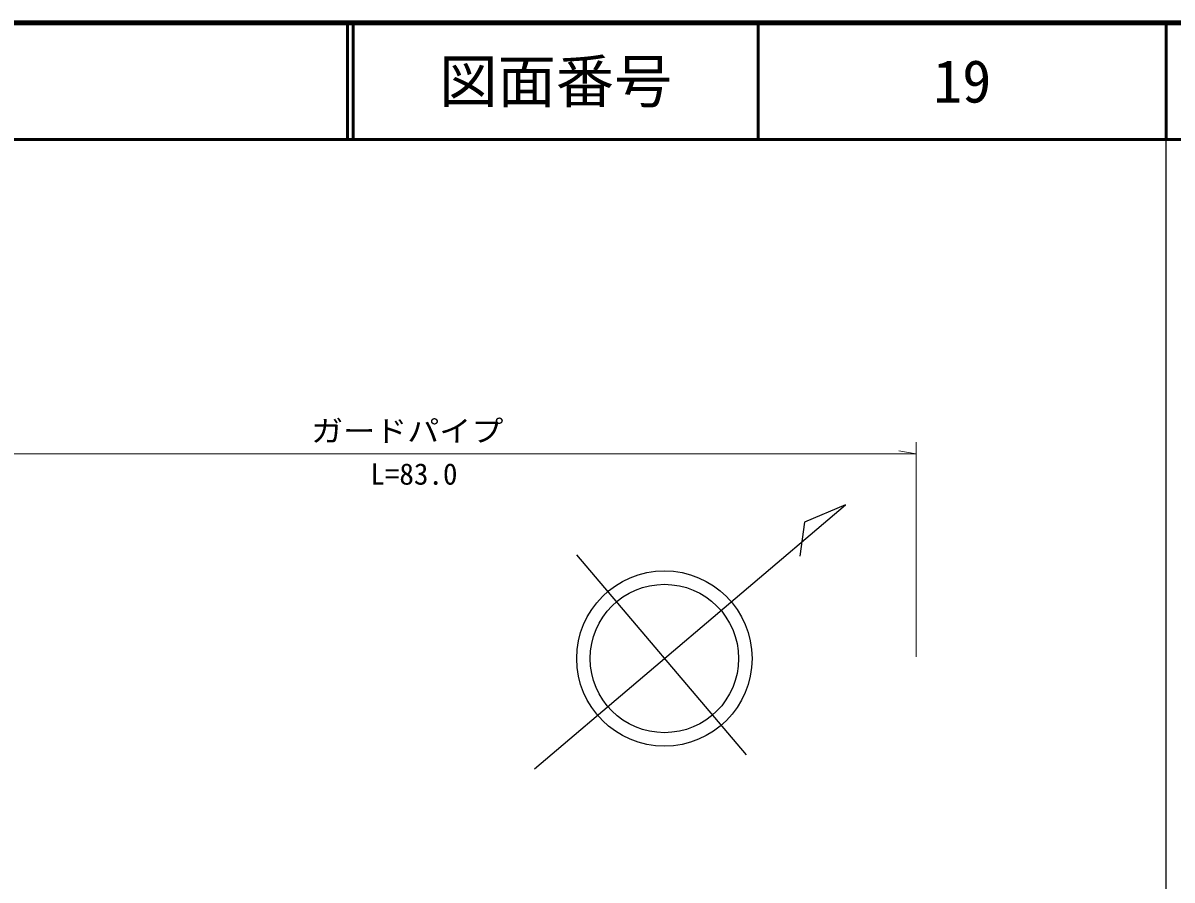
# Model space of a CAD drawing. Units: millimetres, scale not verified. Extents: x 40000 to 680000, y 20000 to 380000.
# Drawn here: x 480904 to 579500, y 306452 to 380000 of the extents above; entities that cross this region are included whole.
import ezdxf
from ezdxf.enums import TextEntityAlignment as Align

# ---------------------------------------------------------------- set-up
doc = ezdxf.new("R2010")
doc.units = ezdxf.units.MM
doc.header["$LTSCALE"] = 1000
for name, color, linetype, lineweight in [('M-BMK-SRVR', 3, 'Continuous', 25), ('M-STR-HTXT', 7, 'Continuous', 13), ('M-TTL', 2, 'Continuous', 140), ('M-TTL-BAND', 7, 'Continuous', 25), ('M-TTL-LINE', 7, 'Continuous', 50)]:
    doc.layers.add(name, color=color, linetype=linetype, lineweight=lineweight)
doc.layers.add('M-TTL-TXT', color=7, linetype='Continuous')
doc.styles.add('ＭＳ ゴシック', font='')
doc.styles.get('ＭＳ ゴシック').set_extended_font_data('MS Gothic')

msp = doc.modelspace()

# ---------------------------------------------------------------- linework, layer by layer
at = {"layer": 'M-BMK-SRVR'}
msp.add_line((528404, 334358), (542952, 317191), dxfattribs=at)
msp.add_lwpolyline([(524788, 316008), (551489, 338637), (547961, 337161), (547578, 334234)], dxfattribs=at)
for radius in [7526, 6368]:
    msp.add_circle((535943, 325462), radius, dxfattribs=at)
at = {"layer": 'M-STR-HTXT'}
for p, q in [((557545, 343022), (556045, 343272)), ((557545, 344022), (557545, 325598)), ((557545, 343022), (474763, 343022))]:
    msp.add_line(p, q, dxfattribs=at)
at = {"layer": 'M-TTL'}
msp.add_line((680000, 380000), (40000, 380000), dxfattribs=at)
at = {"layer": 'M-TTL-BAND'}
msp.add_line((579000, 20000), (579000, 370000), dxfattribs=at)
at = {"layer": 'M-TTL-LINE'}
for p, q in [((508747, 380000), (508747, 370000)), ((509247, 380000), (509247, 370000)), ((543997, 380000), (543997, 370000)), ((579000, 380000), (579000, 370000)), ((40000, 370000), (680000, 370000))]:
    msp.add_line(p, q, dxfattribs=at)

# ---------------------------------------------------------------- texts
at = {"layer": 'M-STR-HTXT', "style": 'ＭＳ ゴシック', "width": 1.1}
msp.add_text('ガードパイプ', height=1833, dxfattribs=at).set_placement((513877, 343522), align=Align.BOTTOM_CENTER)
at = {"layer": 'M-STR-HTXT', "style": 'ＭＳ ゴシック'}
msp.add_text('L=83.0', height=1833, dxfattribs=at).set_placement((514447, 342212), align=Align.TOP_CENTER)
at = {"layer": 'M-TTL-TXT', "style": 'ＭＳ ゴシック'}
for s, p in [('図面番号', (526622, 375000)), ('19', (561497, 375000))]:
    msp.add_text(s, height=3666, dxfattribs=at).set_placement(p, align=Align.MIDDLE_CENTER)

doc.saveas('drawing.dxf')
